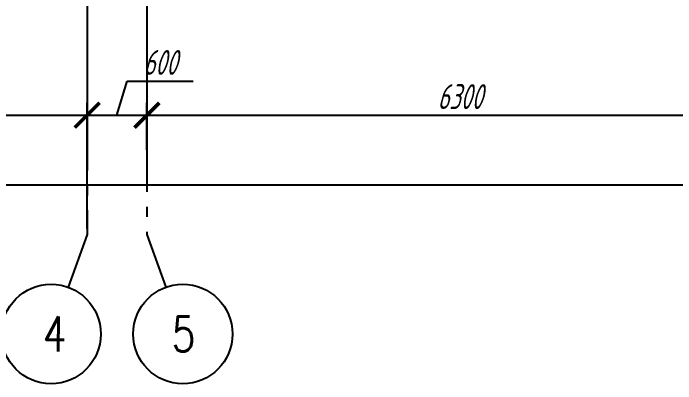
# Model space of a CAD drawing. Header units: inches. Extents: x -19662 to 10260, y -11808 to 5048.
# Drawn here: x -993 to 5670, y -11808 to -8082 of the extents above; entities that cross this region are included whole.
import ezdxf

# ---------------------------------------------------------------- set-up
doc = ezdxf.new("R2010")
doc.units = ezdxf.units.IN
doc.header["$MEASUREMENT"] = 0
doc.linetypes.add('CONTI', pattern=[0])
doc.linetypes.add('GOST2.303 5', pattern=[24, 20, -1.5, 1, -1.5])
doc.layers.add('axis_dim', color=40, linetype='CONTI')
doc.styles.add('GOST 2.304', font='CS_Gost2304.shx', dxfattribs={"width": 0.8, "oblique": 15})
doc.dimstyles.new('СПДС', dxfattribs={"dimscale": 100, "dimtxt": 2.5, "dimasz": 2.5, "dimexe": 1.25, "dimexo": 0.625, "dimtad": 1, "dimdec": 0, "dimtxsty": 'GOST 2.304', "dimblk": 'ARCHTICK', "dimblk1": 'ARCHTICK', "dimblk2": 'ARCHTICK', "dimcen": 2.5, "dimdle": 2, "dimadec": 0, "dimazin": 2, "dimtfac": 0.75, "dimtdec": 4, "dimtmove": 1, "dimatfit": 3, "dimfxl": 1, "dimtolj": 1, "dimarcsym": 1})

# ---------------------------------------------------------------- blocks, each defined once
blk = doc.blocks.new('_ArchTick')
at = {"color": 0, "linetype": 'ByBlock', "const_width": 0.15}
blk.add_lwpolyline([(-0.5, -0.5), (0.5, 0.5)], dxfattribs=at)
blk = doc.blocks.new('*D42')
at = {"layer": 'axis_dim', "color": 0, "linetype": 'Continuous', "lineweight": -2, "ltscale": 100, "transparency": 16777216}
for p, q in [((-13650.6, -10245.4), (-13650.6, -9682.9)), ((6649.8, -10072.3), (6649.8, -9682.9)), ((-13850.6, -9807.9), (6849.8, -9807.9))]:
    blk.add_line(p, q, dxfattribs=at)
at = {"layer": 'Defpoints', "color": 0, "linetype": 'Continuous', "ltscale": 100, "transparency": 16777216}
for p in [(6649.8, -9807.9), (6649.8, -10134.8), (-13650.6, -10307.9)]:
    blk.add_point(p, dxfattribs=at)
at = {"layer": 'axis_dim', "color": 0, "linetype": 'Continuous', "lineweight": -2, "ltscale": 100, "transparency": 16777216, "xscale": 250, "yscale": 250, "zscale": 250, "rotation": 180}
blk.add_blockref('_ArchTick', (-13650.6, -9807.9), dxfattribs=at)
at = {"layer": 'axis_dim', "color": 0, "linetype": 'Continuous', "lineweight": -2, "ltscale": 100, "transparency": 16777216, "xscale": 250, "yscale": 250, "zscale": 250}
blk.add_blockref('_ArchTick', (6649.8, -9807.9), dxfattribs=at)
at = {"layer": 'axis_dim', "color": 0, "linetype": 'Continuous', "lineweight": -3, "ltscale": 100, "transparency": 16777216, "insert": (-3500.4, -9620.4), "char_height": 250, "attachment_point": 5, "style": 'GOST 2.304'}
blk.add_mtext('\\A1;20300', dxfattribs=at)
blk = doc.blocks.new('*D45')
at = {"layer": 'axis_dim', "color": 0, "linetype": 'Continuous', "lineweight": -2, "ltscale": 100, "transparency": 16777216}
for p, q in [((-4750.6, -10245.4), (-4750.6, -8982.9)), ((-250.6, -10245.4), (-250.6, -8982.9)), ((-4950.6, -9107.9), (-50.6, -9107.9))]:
    blk.add_line(p, q, dxfattribs=at)
at = {"layer": 'Defpoints', "color": 0, "linetype": 'Continuous', "ltscale": 100, "transparency": 16777216}
for p in [(-250.6, -9107.9), (-4750.6, -10307.9), (-250.6, -10307.9)]:
    blk.add_point(p, dxfattribs=at)
at = {"layer": 'axis_dim', "color": 0, "linetype": 'Continuous', "lineweight": -2, "ltscale": 100, "transparency": 16777216, "xscale": 250, "yscale": 250, "zscale": 250, "rotation": 180}
blk.add_blockref('_ArchTick', (-4750.6, -9107.9), dxfattribs=at)
at = {"layer": 'axis_dim', "color": 0, "linetype": 'Continuous', "lineweight": -2, "ltscale": 100, "transparency": 16777216, "xscale": 250, "yscale": 250, "zscale": 250}
blk.add_blockref('_ArchTick', (-250.6, -9107.9), dxfattribs=at)
at = {"layer": 'axis_dim', "color": 0, "linetype": 'Continuous', "lineweight": -3, "ltscale": 100, "transparency": 16777216, "insert": (-2500.6, -8920.4), "char_height": 250, "attachment_point": 5, "style": 'GOST 2.304'}
blk.add_mtext('\\A1;4500', dxfattribs=at)
blk = doc.blocks.new('*D38')
at = {"layer": 'axis_dim', "color": 0, "linetype": 'Continuous', "lineweight": -2, "ltscale": 100, "transparency": 16777216}
for p, q in [((49.6, -9107.9), (152.7, -8764.2)), ((152.7, -8764.2), (817.6, -8764.2)), ((-250.6, -9454.6), (-250.6, -8982.9)), ((349.8, -9454.6), (349.8, -8982.9)), ((-450.6, -9107.9), (549.8, -9107.9))]:
    blk.add_line(p, q, dxfattribs=at)
at = {"layer": 'Defpoints', "color": 0, "linetype": 'Continuous', "ltscale": 100, "transparency": 16777216}
for p in [(349.8, -9107.9), (-250.6, -9517.1), (349.8, -9517.1)]:
    blk.add_point(p, dxfattribs=at)
at = {"layer": 'axis_dim', "color": 0, "linetype": 'Continuous', "lineweight": -2, "ltscale": 100, "transparency": 16777216, "xscale": 250, "yscale": 250, "zscale": 250, "rotation": 180}
blk.add_blockref('_ArchTick', (-250.6, -9107.9), dxfattribs=at)
at = {"layer": 'axis_dim', "color": 0, "linetype": 'Continuous', "lineweight": -2, "ltscale": 100, "transparency": 16777216, "xscale": 250, "yscale": 250, "zscale": 250}
blk.add_blockref('_ArchTick', (349.8, -9107.9), dxfattribs=at)
at = {"layer": 'axis_dim', "color": 0, "linetype": 'Continuous', "lineweight": -3, "ltscale": 100, "transparency": 16777216, "insert": (485.2, -8576.7), "char_height": 250, "attachment_point": 5, "style": 'GOST 2.304'}
blk.add_mtext('\\A1;600', dxfattribs=at)
blk = doc.blocks.new('*D39')
at = {"layer": 'axis_dim', "color": 0, "linetype": 'Continuous', "lineweight": -2, "ltscale": 100, "transparency": 16777216}
for p, q in [((349.8, -9454.6), (349.8, -8982.9)), ((6649.8, -9454.6), (6649.8, -8982.9)), ((149.8, -9107.9), (6849.8, -9107.9))]:
    blk.add_line(p, q, dxfattribs=at)
at = {"layer": 'Defpoints', "color": 0, "linetype": 'Continuous', "ltscale": 100, "transparency": 16777216}
for p in [(6649.8, -9107.9), (349.8, -9517.1), (6649.8, -9517.1)]:
    blk.add_point(p, dxfattribs=at)
at = {"layer": 'axis_dim', "color": 0, "linetype": 'Continuous', "lineweight": -2, "ltscale": 100, "transparency": 16777216, "xscale": 250, "yscale": 250, "zscale": 250, "rotation": 180}
blk.add_blockref('_ArchTick', (349.8, -9107.9), dxfattribs=at)
at = {"layer": 'axis_dim', "color": 0, "linetype": 'Continuous', "lineweight": -2, "ltscale": 100, "transparency": 16777216, "xscale": 250, "yscale": 250, "zscale": 250}
blk.add_blockref('_ArchTick', (6649.8, -9107.9), dxfattribs=at)
at = {"layer": 'axis_dim', "color": 0, "linetype": 'Continuous', "lineweight": -3, "ltscale": 100, "transparency": 16777216, "insert": (3499.8, -8920.4), "char_height": 250, "attachment_point": 5, "style": 'GOST 2.304'}
blk.add_mtext('\\A1;6300', dxfattribs=at)

msp = doc.modelspace()

# ---------------------------------------------------------------- linework, layer by layer
at = {"layer": 'axis_dim', "linetype": 'GOST2.303 5', "lineweight": 25, "ltscale": 100}
for points in [[(349.8, 1720.7), (349.8, -10307.9)], [(-250.6, -7664), (-250.6, -10307.9)], [(-250.6, -10307.9), (-442.7, -10837.9)], [(349.8, -10307.9), (541.9, -10837.9)]]:
    msp.add_lwpolyline(points, dxfattribs=at)
at = {"layer": 'axis_dim', "color": 18, "linetype": 'Continuous', "lineweight": 25, "ltscale": 100, "true_color": 0x000000}
for centre in [(-613.1, -11307.9), (712.3, -11307.9)]:
    msp.add_circle(centre, 500, dxfattribs=at)

# ---------------------------------------------------------------- texts
at = {"layer": 'axis_dim', "color": 18, "linetype": 'Continuous', "lineweight": 25, "ltscale": 100, "true_color": 0x000000, "char_height": 350, "attachment_point": 1, "style": 'GOST 2.304'}
for s, insert, width in [('\\Fsimplex.shx;\\W0.8000000000;\\Q0.2617993878;\\T1.0000000000;\\o\\l4', (-697.3, -11132.9), 466.282), ('\\Fsimplex.shx;\\W0.8000000000;\\Q0.2617993878;\\T1.0000000000;\\o\\l5', (599.3, -11132.9), 502.201)]:
    msp.add_mtext(s, dxfattribs=dict(at, insert=insert, width=width))

# ---------------------------------------------------------------- dimensions: what is measured, and where the dimension line sits
at = {"layer": 'axis_dim', "color": 18, "linetype": 'Continuous', "lineweight": -3, "ltscale": 100, "true_color": 0x000000}
for base, p1, p2, picture, middle in [((349.8, -9107.9), (-250.6, -9517.1), (349.8, -9517.1), '*D38', (215.2, -8576.7)), ((-250.6, -9107.9), (-4750.6, -10307.9), (-250.6, -10307.9), '*D45', (-2500.6, -8920.4)), ((6649.8, -9107.9), (349.8, -9517.1), (6649.8, -9517.1), '*D39', (3499.8, -8920.4)), ((6649.8, -9807.9), (-13650.6, -10307.9), (6649.8, -10134.8), '*D42', (-3500.4, -9620.4))]:
    dim = msp.add_linear_dim(base=base, p1=p1, p2=p2, dimstyle='СПДС', override={"dimscale": 100, "dimsah": 1}, dxfattribs=at)
    dim.commit()
    dim.dimension.update_dxf_attribs({"geometry": picture, "text_midpoint": middle})

doc.saveas('drawing.dxf')
